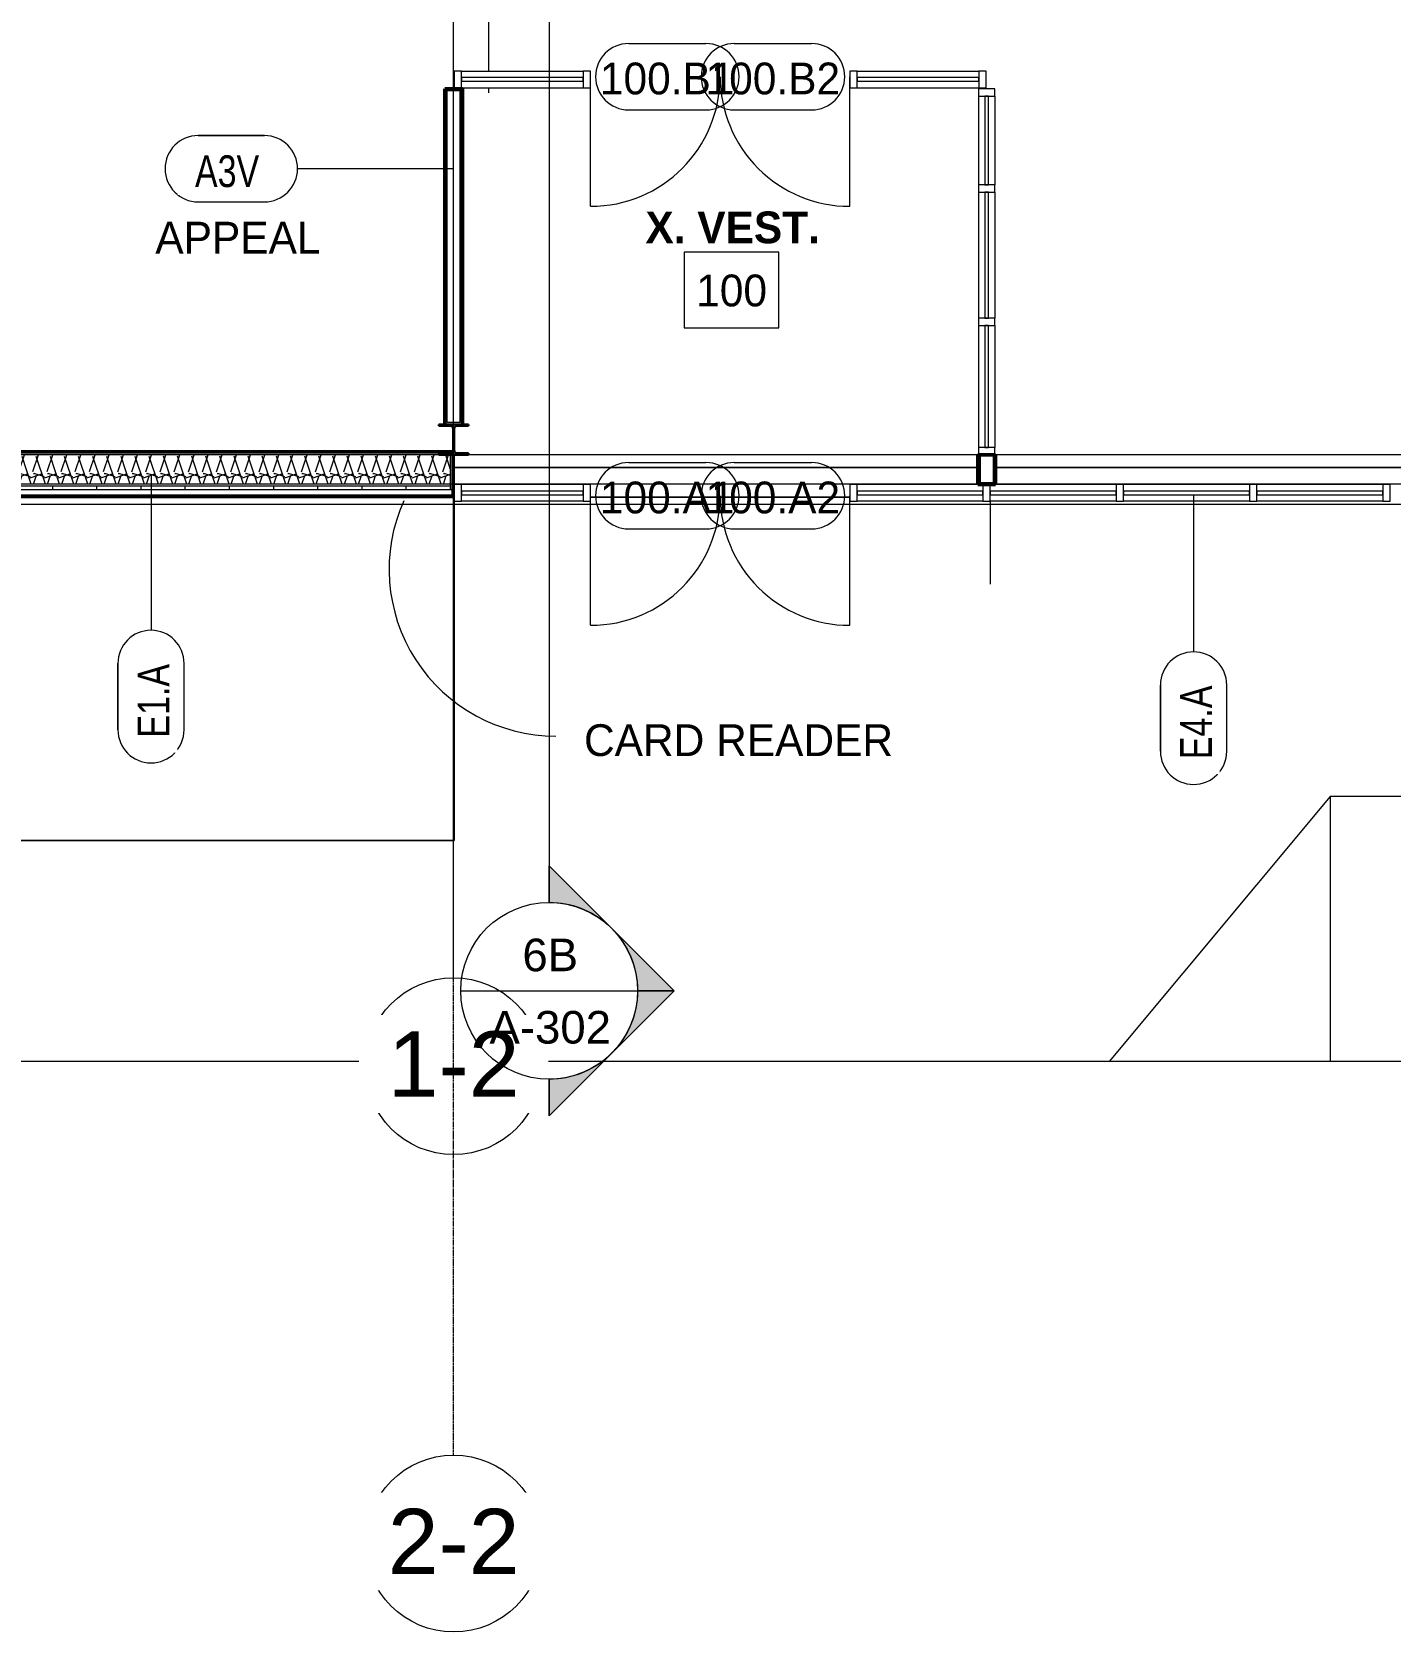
# Model space of a CAD drawing. Header units: inches. Extents: x 23906 to 26716, y -23130 to -20467.
# Drawn here: x 25866.4 to 26235.2, y -23106.9 to -22672.5 of the extents above; entities that cross this region are included whole.
import ezdxf

# ---------------------------------------------------------------- set-up
doc = ezdxf.new("R2010")
doc.units = ezdxf.units.IN
doc.header["$MEASUREMENT"] = 0
doc.linetypes.add('Grid Line 1_2_', pattern=[0.875, 0.5, -0.125, 0.125, -0.125])
for name, color, linetype, lineweight in [('A-AREA', 32, 'Continuous', 9), ('A-AREA-IDEN', 2, 'Continuous', 9), ('A-DETL', 90, 'Continuous', 9), ('A-DOOR', 31, 'Continuous', 13), ('A-DOOR-IDEN', 31, 'Continuous', 9), ('A-FLOR', 192, 'Continuous', 13), ('A-GLAZ-CURT', 52, 'Continuous', 9), ('A-GLAZ-CWMG', 51, 'Continuous', 9), ('A-WALL', 113, 'Continuous', 13), ('A-WALL-IDEN', 211, 'Continuous', 9), ('A-WALL-PATT', 111, 'Continuous', 50), ('C-TOPO', 7, 'Continuous', 9), ('Conc', 7, 'Continuous', 20), ('EOP-PR', 4, 'Continuous', 20), ('G-ANNO-SYMB', 111, 'Continuous', 9), ('G-ANNO-TEXT', 231, 'Continuous', 9), ('I-WALL', 2, 'Continuous', 13), ('L-SITE-WALL', 31, 'Continuous', 13), ('S-COLS', 52, 'Continuous', 9), ('S-GRID', 1, 'Continuous', 9), ('S-GRID-IDEN', 1, 'Continuous', 9)]:
    doc.layers.add(name, color=color, linetype=linetype, lineweight=lineweight)
doc.styles.add('Arial', font='arial.ttf', dxfattribs={"height": 17.703593})
doc.styles.add('Arial_1', font='arial.ttf', dxfattribs={"height": 8.851796})
doc.styles.add('Century Gothic', font='GOTHIC.TTF', dxfattribs={"height": 8.622671})
doc.styles.add('Century Gothic_1', font='GOTHIC.TTF', dxfattribs={"width": 0.8, "height": 8.622671})
doc.styles.add('Century Gothic_B', font='GOTHICB.TTF', dxfattribs={"height": 8.616719})
pattern_1 = [(0, (0, 0), (30.72, 7.68), [1.267, -21.773, 1.267, -21.773, -122.88]), (0, (0, 0), (30.72, 7.68), [-46.08, 1.267, -44.813, 1.267, -21.773, -53.76]), (0, (0, 0), (30.72, 7.68), [-115.2, 1.267, -14.093, 1.267, -37.133]), (120, (11.52, 3.84), (-22.0110751, 22.7643004), [1.267, -21.773, 1.267, -21.773, -122.88]), (120, (11.52, 3.84), (-22.0110751, 22.7643004), [-46.08, 1.267, -44.813, 1.267, -21.773, -53.76]), (120, (11.52, 3.84), (-22.0110751, 22.7643004), [-115.2, 1.267, -14.093, 1.267, -37.133]), (240, (15.36, 19.2), (-8.7089249, -30.4443004), [1.267, -21.773, 1.267, -21.773, -122.88]), (240, (15.36, 19.2), (-8.7089249, -30.4443004), [-46.08, 1.267, -44.813, 1.267, -21.773, -53.76]), (240, (15.36, 19.2), (-8.7089249, -30.4443004), [-115.2, 1.267, -14.093, 1.267, -37.133])]

# ---------------------------------------------------------------- blocks, each defined once
blk = doc.blocks.new('Struct_Xcel_Sports Complex_rvt-1-Enlarged First Floor Plan _East_')
at = {"layer": 'A-FLOR', "color": 10}
for p, q in [((26123.27, -22790.8), (25980.77, -22790.8)), ((26272.89, -22790.8), (26128.02, -22790.8))]:
    blk.add_line(p, q, dxfattribs=at)
at = {"layer": 'L-SITE-WALL', "color": 10}
for p, q in [((25980.77, -22790.8), (26123.27, -22790.8)), ((26128.02, -22790.8), (26272.89, -22790.8)), ((25981.02, -22798.8), (25836.02, -22798.8)), ((26088.45, -22798.8), (26018.08, -22798.8))]:
    blk.add_line(p, q, dxfattribs=at)
blk = doc.blocks.new('W-Wide Flange-Column - B2_E-V4-Enlarged First Floor Plan _East_')
at = {"layer": 'S-COLS'}
h = blk.add_hatch(dxfattribs=at)
h.set_pattern_fill('FP_6', color=256, style=0, pattern_type=2)
h.set_pattern_definition([(225, (25980.89, -22783.178), (9.503515, -9.503515), []), (225, (25980.89, -22797.578), (9.503515, -9.503515), [])])
h.paths.add_polyline_path([(-4, 4.13), (-4, 3.69), (-0.84, 3.69), (-0.35, 3.49), (-0.14, 3), (-0.14, -3), (-0.35, -3.49), (-0.84, -3.69), (-4, -3.69), (-4, -4.12), (4, -4.12), (4, -3.69), (0.84, -3.69), (0.35, -3.49), (0.14, -3), (0.14, 3), (0.35, 3.49), (0.84, 3.69), (4, 3.69), (4, 4.13)], flags=0)
at = {"layer": 'S-COLS', "lineweight": 30}
for p, q in [((4, 4.13), (-4, 4.13)), ((-4, 4.13), (-4, 3.69)), ((-4, 3.69), (-0.84, 3.69)), ((-0.14, 3), (-0.14, -3)), ((0.14, -3), (0.14, 3)), ((0.84, 3.69), (4, 3.69)), ((4, 3.69), (4, 4.13)), ((-0.84, -3.69), (-4, -3.69)), ((-4, -3.69), (-4, -4.12)), ((-4, -4.12), (4, -4.12)), ((4, -3.69), (0.84, -3.69)), ((4, -4.12), (4, -3.69))]:
    blk.add_line(p, q, dxfattribs=at)
for centre, start, end in [((-0.84, 3), 0, 90), ((0.84, 3), 90, 180), ((-0.84, -3), 270, 0), ((0.84, -3), 180, 270)]:
    blk.add_arc(centre, 0.691, start, end, dxfattribs=at)
blk = doc.blocks.new('System Panel - INSULATED LOW-E GLAZING _SEE ELEVATIONS FOR U-FACTOR_ SHGC_ _ LT_-1142345-Enlarged First Floor Plan _East_')
at = {"layer": 'A-GLAZ-CURT', "lineweight": 13}
for p, q in [((16.53125, 1.25), (-16.53125, 1.25)), ((-16.53125, 1.25), (-16.53125, 0.25)), ((-16.53125, 0.25), (16.53125, 0.25)), ((16.53125, 0.25), (16.53125, 1.25))]:
    blk.add_line(p, q, dxfattribs=at)
at = {"layer": 'A-GLAZ-CURT'}
for p, q in [((-16.53125, 0.25), (-16.53125, 1.25)), ((16.53125, 1.25), (-16.53125, 1.25)), ((-16.53125, 0.25), (16.53125, 0.25)), ((16.53125, 1.25), (16.53125, 0.25))]:
    blk.add_line(p, q, dxfattribs=at)
blk = doc.blocks.new('Door_Single_Storefront - one-1371400-Enlarged First Floor Plan _East_')
at = {"layer": 'A-DOOR'}
blk.add_line((-17.59375, -35.1875), (-17.59375, 0), dxfattribs=at)
blk.add_arc((-17.59375, 0), 35.1875, 270, 0, dxfattribs=at)
blk = doc.blocks.new('Door_Single_Storefront - one-1371401-Enlarged First Floor Plan _East_')
at = {"layer": 'A-DOOR'}
blk.add_line((-17.59375, 35.1875), (-17.59375, 0), dxfattribs=at)
blk.add_arc((-17.59375, 0), 35.1875, 360, 90, dxfattribs=at)
blk = doc.blocks.new('System Panel - INSULATED LOW-E GLAZING _SEE ELEVATIONS FOR U-FACTOR_ SHGC_ _ LT_-827454-Enlarged First Floor Plan _East_')
at = {"layer": 'A-GLAZ-CURT', "lineweight": 13}
for p, q in [((17.09375, 1.25), (-17.09375, 1.25)), ((-17.09375, 1.25), (-17.09375, 0.25)), ((-17.09375, 0.25), (17.09375, 0.25)), ((17.09375, 0.25), (17.09375, 1.25))]:
    blk.add_line(p, q, dxfattribs=at)
at = {"layer": 'A-GLAZ-CURT'}
for p, q in [((-17.09375, 0.25), (-17.09375, 1.25)), ((17.09375, 1.25), (-17.09375, 1.25)), ((-17.09375, 0.25), (17.09375, 0.25)), ((17.09375, 1.25), (17.09375, 0.25))]:
    blk.add_line(p, q, dxfattribs=at)
blk = doc.blocks.new('Rectangular Mullion - Exterior 2_ x 4_5_-1305154-Enlarged First Floor Plan _East_')
at = {"layer": 'A-GLAZ-CWMG'}
for p, q in [((26016.08, -22795.43), (25983.02, -22795.43)), ((26016.08, -22799.93), (25983.02, -22799.93))]:
    blk.add_line(p, q, dxfattribs=at)
blk = doc.blocks.new('Rectangular Mullion - Exterior 2_ x 4_5_-1305160-Enlarged First Floor Plan _East_')
at = {"layer": 'A-GLAZ-CWMG'}
for p, q in [((26123.27, -22795.43), (26090.45, -22795.43)), ((26124.64, -22799.93), (26090.45, -22799.93))]:
    blk.add_line(p, q, dxfattribs=at)
blk = doc.blocks.new('Rectangular Mullion - Exterior 2_ x 4_5_-1135280-Enlarged First Floor Plan _East_')
at = {"layer": 'A-GLAZ-CWMG'}
for p, q in [((26160.83, -22795.43), (26128.02, -22795.43)), ((26160.83, -22799.93), (26126.64, -22799.93))]:
    blk.add_line(p, q, dxfattribs=at)
blk = doc.blocks.new('Rectangular Mullion - Exterior 2_ x 4_5_-V8-Enlarged First Floor Plan _East_')
at = {"layer": 'A-GLAZ-CWMG'}
for p, q in [((26197.02, -22795.43), (26162.83, -22795.43)), ((26197.02, -22799.93), (26162.83, -22799.93))]:
    blk.add_line(p, q, dxfattribs=at)
blk = doc.blocks.new('Rectangular Mullion - Exterior 2_ x 4_5_-1142353-Enlarged First Floor Plan _East_')
at = {"layer": 'A-GLAZ-CWMG', "lineweight": 20}
for p, q in [((0, 1.5), (-2, 1.5)), ((-2, 1.5), (-2, -3)), ((0, -3), (0, 1.5)), ((-2, -3), (0, -3))]:
    blk.add_line(p, q, dxfattribs=at)
blk = doc.blocks.new('Rectangular Mullion - Exterior 2_ x 4_5_-1142343-Enlarged First Floor Plan _East_')
at = {"layer": 'A-GLAZ-CWMG', "lineweight": 20}
for p, q in [((-1, 1.5), (1, 1.5)), ((-1, -3), (-1, 1.5)), ((1, 1.5), (1, -3)), ((1, -3), (-1, -3))]:
    blk.add_line(p, q, dxfattribs=at)
blk = doc.blocks.new('System Panel - INSULATED LOW-E GLAZING _SEE ELEVATIONS FOR U-FACTOR_ SHGC_ _ LT_-1142649-Enlarged First Floor Plan _East_')
at = {"layer": 'A-GLAZ-CURT', "lineweight": 13}
for p, q in [((12.06, 1.25), (-12.06, 1.25)), ((-12.06, 1.25), (-12.06, 0.25)), ((-12.06, 0.25), (12.06, 0.25)), ((12.06, 0.25), (12.06, 1.25))]:
    blk.add_line(p, q, dxfattribs=at)
at = {"layer": 'A-GLAZ-CURT'}
for p, q in [((-12.06, 0.25), (-12.06, 1.25)), ((12.06, 1.25), (-12.06, 1.25)), ((-12.06, 0.25), (12.06, 0.25)), ((12.06, 1.25), (12.06, 0.25))]:
    blk.add_line(p, q, dxfattribs=at)
blk = doc.blocks.new('Rectangular Mullion - Exterior 2_ x 4_5_-1135311-Enlarged First Floor Plan _East_')
at = {"layer": 'A-GLAZ-CWMG'}
for p, q in [((26123.39, -22752.24), (26123.39, -22785.3)), ((26127.89, -22752.24), (26127.89, -22785.3))]:
    blk.add_line(p, q, dxfattribs=at)
blk = doc.blocks.new('Rectangular Mullion - Exterior 2_ x 4_5_-769167-Enlarged First Floor Plan _East_')
at = {"layer": 'A-GLAZ-CWMG'}
for p, q in [((26123.39, -22716.05), (26123.39, -22750.24)), ((26127.89, -22716.05), (26127.89, -22750.24))]:
    blk.add_line(p, q, dxfattribs=at)
blk = doc.blocks.new('Rectangular Mullion - Exterior 2_ x 4_5_-1142647-Enlarged First Floor Plan _East_')
at = {"layer": 'A-GLAZ-CWMG'}
for p, q in [((26123.39, -22689.93), (26123.39, -22714.05)), ((26127.89, -22689.93), (26127.89, -22714.05))]:
    blk.add_line(p, q, dxfattribs=at)
blk = doc.blocks.new('Rectangular Mullion - Exterior 2_ x 4_5_-1142586-Enlarged First Floor Plan _East_')
at = {"layer": 'A-GLAZ-CWMG', "lineweight": 20}
for p, q in [((-2, 1.5), (0, 1.5)), ((-2, -3), (-2, 1.5)), ((0, 1.5), (0, -3)), ((0, -3), (-2, -3))]:
    blk.add_line(p, q, dxfattribs=at)
blk = doc.blocks.new('Rectangular Mullion - Exterior 2_ x 4_5_-827470-Enlarged First Floor Plan _East_')
at = {"layer": 'A-GLAZ-CWMG', "lineweight": 20}
for p, q in [((-1, 1.5), (1, 1.5)), ((-1, -3), (-1, 1.5)), ((1, 1.5), (1, -3)), ((1, -3), (-1, -3))]:
    blk.add_line(p, q, dxfattribs=at)
blk = doc.blocks.new('Rectangular Mullion - Exterior 2_ x 4_5_-1305234-Enlarged First Floor Plan _East_')
at = {"layer": 'A-GLAZ-CWMG'}
for p, q in [((26090.45, -22683.18), (26123.52, -22683.18)), ((26090.45, -22687.68), (26123.52, -22687.68))]:
    blk.add_line(p, q, dxfattribs=at)
blk = doc.blocks.new('Rectangular Mullion - Exterior 2_ x 4_5_-1142587-Enlarged First Floor Plan _East_')
at = {"layer": 'A-GLAZ-CWMG', "lineweight": 20}
for p, q in [((0, 1.5), (-2, 1.5)), ((-2, 1.5), (-2, -3)), ((0, -3), (0, 1.5)), ((-2, -3), (0, -3))]:
    blk.add_line(p, q, dxfattribs=at)
blk = doc.blocks.new('Grid - Grid Head - Circle-14747-Enlarged First Floor Plan _East_')
at = {"layer": 'S-GRID-IDEN'}
blk.add_circle((0, 0), 0.25, dxfattribs=at)
blk = doc.blocks.new('Section - Section Head - Filled-1526-Enlarged First Floor Plan _East_')
at = {"layer": 'G-ANNO-SYMB'}
h = blk.add_hatch(color=256, dxfattribs=at)
edge = h.paths.add_edge_path(flags=0)
edge.add_line((-0.4268, 0.1768), (-0.25, 0.3536))
edge.add_line((-0.25, 0.3536), (-0.25, 0.25))
edge.add_arc((-0.25, 0), 0.25, 90, 135)
h = blk.add_hatch(color=256, dxfattribs=at)
edge = h.paths.add_edge_path(flags=0)
edge.add_arc((-0.25, 0), 0.25, 45, 90)
edge.add_line((-0.25, 0.25), (-0.25, 0.3536))
edge.add_line((-0.25, 0.3536), (-0.0732, 0.1768))
h = blk.add_hatch(color=256, dxfattribs=at)
edge = h.paths.add_edge_path(flags=0)
edge.add_arc((-0.25, 0), 0.2503, 137.9216, 180)
edge.add_line((-0.5003, 0), (-0.6036, 0))
edge.add_line((-0.6036, 0), (-0.4358, 0.1678))
h = blk.add_hatch(color=256, dxfattribs=at)
edge = h.paths.add_edge_path(flags=0)
edge.add_line((-0.0642, 0.1678), (0.1036, 0))
edge.add_line((0.1036, 0), (0.0003, 0))
edge.add_arc((-0.25, 0), 0.2503, 0, 42.0784)
for p, q in [((-0.25, 0.3536), (-0.6036, 0)), ((-0.25, 0.3536), (-0.4268, 0.1768)), ((-0.25, 0.3536), (0.1036, 0)), ((-0.25, 0.25), (-0.25, 0.3536)), ((-0.0732, 0.1768), (-0.25, 0.3536)), ((-0.25, 0.3536), (-0.25, 0.25)), ((-0.4358, 0.1678), (-0.6036, 0)), ((0.1036, 0), (-0.0642, 0.1678)), ((-0.6036, 0), (-0.5003, 0)), ((0.0003, 0), (0.1036, 0)), ((-0.5, 0), (-0.6036, 0)), ((0, 0), (0.1036, 0))]:
    blk.add_line(p, q, dxfattribs=at)
for radius, start, end in [(0.25, 360, 180), (0.25, 90, 135), (0.25, 45, 90), (0.2503, 137.9216, 180), (0.2503, 0, 42.0784), (0.25, 180, 360)]:
    blk.add_arc((-0.25, 0), radius, start, end, dxfattribs=at)
blk = doc.blocks.new('Door Tag - Door Tag-4658-Enlarged First Floor Plan _East_')
at = {"layer": 'A-DOOR-IDEN', "color": 153}
for p, q in [((-0.109375, 0.09375), (0.109375, 0.09375)), ((-0.109375, -0.09375), (0.109375, -0.09375))]:
    blk.add_line(p, q, dxfattribs=at)
for centre, start, end in [((-0.109375, 0), 90, 270), ((0.109375, 0), 270, 90)]:
    blk.add_arc(centre, 0.09375, start, end, dxfattribs=at)
blk = doc.blocks.new('Wall Tag - 1_4_-1369832-Enlarged First Floor Plan _East_')
at = {"layer": 'A-WALL-IDEN', "color": 153}
for p, q in [((-0.0822, 0.0968), (0.1053, 0.0968)), ((0.1053, 0.0968), (-0.0822, 0.0968)), ((-0.0822, -0.0907), (0.1053, -0.0907)), ((-0.0822, -0.0907), (0.1053, -0.0907))]:
    blk.add_line(p, q, dxfattribs=at)
for centre, start, end in [((-0.0822, 0.0031), 90, 270), ((-0.0822, 0.0031), 90, 270), ((0.1053, 0.0031), 270, 90), ((0.1053, 0.0031), 270, 90)]:
    blk.add_arc(centre, 0.0937, start, end, dxfattribs=at)

msp = doc.modelspace()

# ---------------------------------------------------------------- hatches: boundary and pattern name
at = {"layer": 'A-WALL-PATT', "lineweight": 9}
h = msp.add_hatch(dxfattribs=at)
h.set_pattern_fill('FP_8', color=256, style=0, pattern_type=2)
h.set_pattern_definition(pattern_1)
h.paths.add_polyline_path([(25982.64, -22779.05), (25983.27, -22779.05), (25983.27, -22687.93), (25982.64, -22687.93), (25982.64, -22778.43)], flags=0)
h = msp.add_hatch(dxfattribs=at)
h.set_pattern_fill('FP_9', color=256, style=0, pattern_type=2)
h.set_pattern_definition([(161.57, (0.48, 0.48), (-3.839953776, -1.544e-05), [0, -27.322, 3.034, 0]), (18.43, (-0.48, 0.48), (-3.839953776, 1.544e-05), [0, -27.322, 3.034, 0]), (108.43, (0.48, 0.48), (1.919622, -9.60052459), [9.106, -21.25]), (71.57, (-0.48, 0.48), (1.919622, 9.60052459), [9.106, -21.25])])
h.paths.add_polyline_path([(25959.5, -22795.3), (25980.02, -22795.3), (25980.02, -22787.3), (25837.02, -22787.3), (25837.02, -22795.3), (25892.1, -22795.3)], flags=0)
h = msp.add_hatch(dxfattribs=at)
h.set_pattern_fill('FP_8', color=256, style=0, pattern_type=2)
h.set_pattern_definition(pattern_1)
h.paths.add_polyline_path([(26123.89, -22795.43), (26128.02, -22795.43), (26128.02, -22787.3), (26127.39, -22787.3), (26127.39, -22794.8), (26123.89, -22794.8)], flags=0)
h = msp.add_hatch(dxfattribs=at)
h.set_pattern_fill('FP_10', color=256, style=0, pattern_type=2)
h.set_pattern_definition([(0, (0, 0), (0, 12), []), (90, (0, 0), (-12, 7e-16), [])])
h.paths.add_polyline_path([(25980.02, -22796.8), (25980.02, -22795.8), (25837.02, -22795.8), (25837.02, -22796.8), (25976.35, -22796.8)], flags=0)

# ---------------------------------------------------------------- linework, layer by layer
at = {"layer": 'A-AREA'}
for p, q in [((25990.39, -22341.81), (25990.39, -22683.18)), ((25990.39, -22687.68), (25990.39, -22689.05))]:
    msp.add_line(p, q, dxfattribs=at)
at = {"layer": 'A-AREA-IDEN', "flags": 128}
msp.add_lwpolyline([(26043.52, -22732.3), (26043.52, -22752.87), (26069.23, -22752.87), (26069.23, -22732.3)], close=True, dxfattribs=at)
at = {"layer": 'A-DETL'}
msp.add_line((26126.64, -22799.93), (26126.64, -22822.43), dxfattribs=at)
at = {"layer": 'A-WALL'}
for p, q in [((25979.14, -22778.43), (25979.14, -22688.55)), ((25982.64, -22688.55), (25979.14, -22688.55)), ((25982.64, -22778.43), (25982.64, -22688.55)), ((25979.14, -22778.43), (25982.64, -22778.43)), ((25976.89, -22787.3), (25837.02, -22787.3)), ((25980.02, -22796.8), (25980.02, -22787.3)), ((26123.89, -22787.3), (26123.89, -22794.8)), ((26127.39, -22787.3), (26127.39, -22794.8)), ((26123.89, -22794.8), (26127.39, -22794.8)), ((25980.77, -22796.8), (25836.27, -22796.8)), ((25980.77, -22798.3), (25836.27, -22798.3)), ((25980.02, -22795.3), (25837.02, -22795.3)), ((25980.02, -22795.8), (25837.02, -22795.8))]:
    msp.add_line(p, q, dxfattribs=at)
at = {"layer": 'A-WALL', "lineweight": 50}
for p, q in [((25980.59, -22786.55), (25836.27, -22786.55)), ((25980.77, -22798.62), (25980.77, -22787.3)), ((25836.27, -22798.62), (25980.77, -22798.62))]:
    msp.add_line(p, q, dxfattribs=at)
at = {"layer": 'A-WALL-IDEN', "color": 153}
for p, q in [((25980.89, -22709.66), (25938.49, -22709.66)), ((25898.7, -22792.58), (25898.7, -22834.98)), ((26181.83, -22798.43), (26181.83, -22840.82))]:
    msp.add_line(p, q, dxfattribs=at)
at = {"layer": 'C-TOPO'}
for p, q in [((26018.08, -22798.8), (26088.45, -22798.8)), ((26088.45, -22798.8), (26018.08, -22798.8)), ((25981.02, -22892.07), (25981.02, -22799.93)), ((25981.02, -22799.93), (25981.02, -22892.07)), ((24244.02, -22892.07), (25981.02, -22892.07)), ((25981.02, -22892.07), (24244.02, -22892.07)), ((26363.9, -22952.07), (24207.1, -22952.07)), ((26284.89, -22952.07), (24207.1, -22952.07))]:
    msp.add_line(p, q, dxfattribs=at)
at = {"layer": 'Conc'}
for p, q in [((25981.02, -22892.07), (25981.02, -22799.93)), ((24244.02, -22892.07), (25981.02, -22892.07)), ((26158.89, -22952.07), (24207.1, -22952.07))]:
    msp.add_line(p, q, dxfattribs=at)
at = {"layer": 'EOP-PR'}
for p, q in [((26218.89, -22880.07), (26158.89, -22952.07)), ((26284.89, -22880.07), (26218.89, -22880.07)), ((26218.89, -22880.07), (26218.89, -22952.07)), ((26278.89, -22952.07), (26158.89, -22952.07))]:
    msp.add_line(p, q, dxfattribs=at)
at = {"layer": 'G-ANNO-SYMB'}
for p, q in [((26006.82, -21003.08), (26006.82, -22908.84)), ((25982.82, -22932.84), (26030.82, -22932.84))]:
    msp.add_line(p, q, dxfattribs=at)
at = {"layer": 'G-ANNO-TEXT', "color": 145}
msp.add_arc((26008.61, -22818.43), 45.26, 155.7005, 270, dxfattribs=at)
at = {"layer": 'I-WALL', "lineweight": 50}
for p, q in [((25978.52, -22687.93), (25978.52, -22779.05)), ((25983.27, -22687.93), (25978.52, -22687.93)), ((25983.27, -22779.05), (25983.27, -22687.93)), ((26128.02, -22787.3), (26123.27, -22787.3)), ((26123.27, -22787.3), (26123.27, -22795.43)), ((26128.02, -22795.43), (26128.02, -22787.3)), ((26123.27, -22795.43), (26128.02, -22795.43))]:
    msp.add_line(p, q, dxfattribs=at)
at = {"layer": 'L-SITE-WALL'}
for p, q in [((25836.02, -22798.8), (25981.02, -22798.8)), ((26018.08, -22798.8), (26088.45, -22798.8)), ((26286.89, -22800.8), (25244.4, -22800.8))]:
    msp.add_line(p, q, dxfattribs=at)
at = {"layer": 'S-GRID', "linetype": 'Grid Line 1_2_'}
for p, q in [((25980.89, -22929.31), (25980.89, -20749.66)), ((26427.34, -22787.3), (24012.52, -22787.3)), ((26535.93, -22787.3), (24110.38, -22787.3)), ((26379.34, -22795.3), (24060.52, -22795.3)), ((26487.93, -22795.3), (24198.02, -22795.3))]:
    msp.add_line(p, q, dxfattribs=at)

# ---------------------------------------------------------------- block references
at = {"layer": 'A-DOOR'}
for p in [(26035.67, -22684.68), (26035.67, -22798.43)]:
    msp.add_blockref('Door_Single_Storefront - one-1371400-Enlarged First Floor Plan _East_', p, dxfattribs=at)
at = {"layer": 'A-DOOR', "rotation": 180}
for p in [(26070.86, -22684.68), (26070.86, -22798.43)]:
    msp.add_blockref('Door_Single_Storefront - one-1371401-Enlarged First Floor Plan _East_', p, dxfattribs=at)
at = {"layer": 'A-DOOR-IDEN', "color": 153, "xscale": 95.99999999999994, "yscale": 95.99999999999994, "zscale": 95.99999999999994}
for p in [(26038.92, -22684.68), (26067.61, -22684.68), (26038.92, -22798.43), (26067.61, -22798.43)]:
    msp.add_blockref('Door Tag - Door Tag-4658-Enlarged First Floor Plan _East_', p, dxfattribs=at)
at = {"layer": 'A-GLAZ-CURT'}
for name, p, rotation in [('System Panel - INSULATED LOW-E GLAZING _SEE ELEVATIONS FOR U-FACTOR_ SHGC_ _ LT_-1142345-Enlarged First Floor Plan _East_', (25999.55, -22684.68), 180), ('System Panel - INSULATED LOW-E GLAZING _SEE ELEVATIONS FOR U-FACTOR_ SHGC_ _ LT_-1142345-Enlarged First Floor Plan _East_', (26106.98, -22684.68), 180), ('System Panel - INSULATED LOW-E GLAZING _SEE ELEVATIONS FOR U-FACTOR_ SHGC_ _ LT_-1142649-Enlarged First Floor Plan _East_', (26126.39, -22701.99), 90), ('System Panel - INSULATED LOW-E GLAZING _SEE ELEVATIONS FOR U-FACTOR_ SHGC_ _ LT_-827454-Enlarged First Floor Plan _East_', (26126.39, -22733.15), 90), ('System Panel - INSULATED LOW-E GLAZING _SEE ELEVATIONS FOR U-FACTOR_ SHGC_ _ LT_-1142345-Enlarged First Floor Plan _East_', (26126.39, -22768.77), 90)]:
    msp.add_blockref(name, p, dxfattribs=dict(at, rotation=rotation))
for name, p in [('System Panel - INSULATED LOW-E GLAZING _SEE ELEVATIONS FOR U-FACTOR_ SHGC_ _ LT_-1142345-Enlarged First Floor Plan _East_', (25999.55, -22798.43)), ('System Panel - INSULATED LOW-E GLAZING _SEE ELEVATIONS FOR U-FACTOR_ SHGC_ _ LT_-827454-Enlarged First Floor Plan _East_', (26107.55, -22798.43)), ('System Panel - INSULATED LOW-E GLAZING _SEE ELEVATIONS FOR U-FACTOR_ SHGC_ _ LT_-827454-Enlarged First Floor Plan _East_', (26143.73, -22798.43)), ('System Panel - INSULATED LOW-E GLAZING _SEE ELEVATIONS FOR U-FACTOR_ SHGC_ _ LT_-827454-Enlarged First Floor Plan _East_', (26179.92, -22798.43)), ('System Panel - INSULATED LOW-E GLAZING _SEE ELEVATIONS FOR U-FACTOR_ SHGC_ _ LT_-827454-Enlarged First Floor Plan _East_', (26216.11, -22798.43))]:
    msp.add_blockref(name, p, dxfattribs=at)
at = {"layer": 'A-GLAZ-CWMG', "extrusion": (0, 0, -1)}
for name, p in [('Rectangular Mullion - Exterior 2_ x 4_5_-1142586-Enlarged First Floor Plan _East_', (-25981.02, -22684.68)), ('Rectangular Mullion - Exterior 2_ x 4_5_-827470-Enlarged First Floor Plan _East_', (-26017.08, -22684.68)), ('Rectangular Mullion - Exterior 2_ x 4_5_-827470-Enlarged First Floor Plan _East_', (-26089.45, -22684.68))]:
    msp.add_blockref(name, p, dxfattribs=at)
at = {"layer": 'A-GLAZ-CWMG'}
for name, p in [('Rectangular Mullion - Exterior 2_ x 4_5_-1305234-Enlarged First Floor Plan _East_', (-107.44, 0)), ('Rectangular Mullion - Exterior 2_ x 4_5_-1305234-Enlarged First Floor Plan _East_', (0, 0)), ('Rectangular Mullion - Exterior 2_ x 4_5_-1142587-Enlarged First Floor Plan _East_', (26125.52, -22684.68)), ('Rectangular Mullion - Exterior 2_ x 4_5_-1142647-Enlarged First Floor Plan _East_', (0, 0)), ('Rectangular Mullion - Exterior 2_ x 4_5_-769167-Enlarged First Floor Plan _East_', (0, 0)), ('Rectangular Mullion - Exterior 2_ x 4_5_-1135311-Enlarged First Floor Plan _East_', (0, 0)), ('Rectangular Mullion - Exterior 2_ x 4_5_-1305154-Enlarged First Floor Plan _East_', (0, 0)), ('Rectangular Mullion - Exterior 2_ x 4_5_-1305160-Enlarged First Floor Plan _East_', (0, 0)), ('Rectangular Mullion - Exterior 2_ x 4_5_-1135280-Enlarged First Floor Plan _East_', (0, 0)), ('Rectangular Mullion - Exterior 2_ x 4_5_-V8-Enlarged First Floor Plan _East_', (0, 0)), ('Rectangular Mullion - Exterior 2_ x 4_5_-V8-Enlarged First Floor Plan _East_', (36.19, 0))]:
    msp.add_blockref(name, p, dxfattribs=at)
at = {"layer": 'A-GLAZ-CWMG', "extrusion": (0, 0, -1)}
for name, p, rotation in [('Rectangular Mullion - Exterior 2_ x 4_5_-1142586-Enlarged First Floor Plan _East_', (-26126.39, -22687.93), 90), ('Rectangular Mullion - Exterior 2_ x 4_5_-827470-Enlarged First Floor Plan _East_', (-26126.39, -22715.05), 90), ('Rectangular Mullion - Exterior 2_ x 4_5_-827470-Enlarged First Floor Plan _East_', (-26126.39, -22751.24), 90), ('Rectangular Mullion - Exterior 2_ x 4_5_-1142343-Enlarged First Floor Plan _East_', (-26017.08, -22798.43), 180), ('Rectangular Mullion - Exterior 2_ x 4_5_-1142343-Enlarged First Floor Plan _East_', (-26089.45, -22798.43), 180), ('Rectangular Mullion - Exterior 2_ x 4_5_-1142343-Enlarged First Floor Plan _East_', (-26125.64, -22798.43), 180), ('Rectangular Mullion - Exterior 2_ x 4_5_-1142343-Enlarged First Floor Plan _East_', (-26161.83, -22798.43), 180), ('Rectangular Mullion - Exterior 2_ x 4_5_-1142343-Enlarged First Floor Plan _East_', (-26198.02, -22798.43), 180), ('Rectangular Mullion - Exterior 2_ x 4_5_-1142343-Enlarged First Floor Plan _East_', (-26234.2, -22798.43), 180)]:
    msp.add_blockref(name, p, dxfattribs=dict(at, rotation=rotation))
at = {"layer": 'A-GLAZ-CWMG'}
for name, p, rotation in [('Rectangular Mullion - Exterior 2_ x 4_5_-1142587-Enlarged First Floor Plan _East_', (26126.39, -22787.3), 270), ('Rectangular Mullion - Exterior 2_ x 4_5_-1142353-Enlarged First Floor Plan _East_', (25981.02, -22798.43), 180)]:
    msp.add_blockref(name, p, dxfattribs=dict(at, rotation=rotation))
at = {"layer": 'A-WALL-IDEN', "color": 153, "xscale": 95.99999999999994, "yscale": 95.99999999999994, "zscale": 95.99999999999994}
msp.add_blockref('Wall Tag - 1_4_-1369832-Enlarged First Floor Plan _East_', (25919.39, -22709.96), dxfattribs=at)
at = {"layer": 'A-WALL-IDEN', "color": 153, "xscale": 95.99999999999994, "yscale": 95.99999999999994, "zscale": 95.99999999999994, "rotation": 89.99999999999991}
for p in [(25898.99, -22854.08), (26182.13, -22859.93)]:
    msp.add_blockref('Wall Tag - 1_4_-1369832-Enlarged First Floor Plan _East_', p, dxfattribs=at)
at = {"layer": 'S-COLS', "rotation": 180}
msp.add_blockref('W-Wide Flange-Column - B2_E-V4-Enlarged First Floor Plan _East_', (25980.89, -22783.18), dxfattribs=at)
at = {"layer": 'S-GRID-IDEN', "xscale": 95.99999999999994, "yscale": 95.99999999999994, "zscale": 95.99999999999994}
for p in [(25980.89, -22953.31), (25980.89, -23082.9)]:
    msp.add_blockref('Grid - Grid Head - Circle-14747-Enlarged First Floor Plan _East_', p, dxfattribs=at)

# ---------------------------------------------------------------- texts
at = {"layer": 'A-AREA-IDEN', "attachment_point": 2}
for s, insert, char_height, width, line_spacing_factor, style in [('X. VEST.', (26056.66, -22721.28), 8.617, 52.704, 0.984796, 'Century Gothic_B'), ('100', (26056.37, -22738.4), 8.623, 23.652, 0.984117, 'Century Gothic')]:
    msp.add_mtext(s, dxfattribs=dict(at, insert=insert, char_height=char_height, width=width, line_spacing_factor=line_spacing_factor, style=style))
at = {"layer": 'A-DOOR-IDEN', "char_height": 8.623, "attachment_point": 2, "line_spacing_factor": 0.984117, "style": 'Century Gothic'}
for s, insert, width in [('100.B1', (26038.88, -22680.85), 43.524), ('100.B2', (26067.57, -22680.85), 43.524), ('100.A1', (26038.88, -22794.6), 46.008), ('100.A2', (26067.57, -22794.6), 46.008)]:
    msp.add_mtext(s, dxfattribs=dict(at, insert=insert, width=width))
at = {"layer": 'G-ANNO-SYMB', "insert": (26007.12, -22918.67), "char_height": 8.852, "width": 18.036, "attachment_point": 2, "line_spacing_factor": 0.938532, "style": 'Arial_1'}
msp.add_mtext('6B', dxfattribs=at)
at = {"layer": 'G-ANNO-TEXT', "color": 145, "line_spacing_factor": 0.984117, "style": 'Century Gothic'}
for s, insert, char_height, width, attachment_point in [('APPEAL', (25922.3, -22724.06), 8.623, 52.164, 2), ('CARD READER', (26016.29, -22860.48), 8.6227, 98.604, 1)]:
    msp.add_mtext(s, dxfattribs=dict(at, insert=insert, char_height=char_height, width=width, attachment_point=attachment_point))

# ---------------------------------------------------------------- next in the draw order: texts
at = {"layer": 'A-WALL-IDEN', "insert": (25919.36, -22706.02), "char_height": 8.623, "width": 22.464, "attachment_point": 2, "line_spacing_factor": 0.984117, "style": 'Century Gothic_1', "bg_fill": 3, "box_fill_scale": 1.25, "bg_fill_color": 0, "bg_fill_transparency": 0}
msp.add_mtext('A3V', dxfattribs=at)
at = {"layer": 'A-WALL-IDEN', "char_height": 8.623, "width": 23.76, "attachment_point": 2, "rotation": 90, "line_spacing_factor": 0.984117, "style": 'Century Gothic_1', "bg_fill": 3, "box_fill_scale": 1.25, "bg_fill_color": 0, "bg_fill_transparency": 0}
for s, insert in [('E1.A', (25895.06, -22854.11)), ('E4.A', (26178.19, -22859.96))]:
    msp.add_mtext(s, dxfattribs=dict(at, insert=insert))
at = {"layer": 'S-GRID-IDEN', "char_height": 17.704, "width": 42.552, "attachment_point": 2, "line_spacing_factor": 0.938532, "style": 'Arial', "bg_fill": 3, "box_fill_scale": 1.25, "bg_fill_color": 0, "bg_fill_transparency": 0}
for s, insert in [('1-2', (25980.89, -22943.87)), ('2-2', (25980.89, -23073.47))]:
    msp.add_mtext(s, dxfattribs=dict(at, insert=insert))

# ---------------------------------------------------------------- next in the draw order: linework, layer by layer
at = {"layer": 'S-GRID', "linetype": 'Grid Line 1_2_'}
msp.add_line((25980.89, -23058.9), (25980.89, -20902.43), dxfattribs=at)

# ---------------------------------------------------------------- next in the draw order: block references
at = {"lineweight": 5}
msp.add_blockref('Struct_Xcel_Sports Complex_rvt-1-Enlarged First Floor Plan _East_', (0, 0), dxfattribs=at)
at = {"layer": 'G-ANNO-SYMB', "extrusion": (0, 0, -1), "xscale": 95.99999999999994, "yscale": 95.99999999999994, "zscale": 95.99999999999994, "rotation": 90.00000000000053}
msp.add_blockref('Section - Section Head - Filled-1526-Enlarged First Floor Plan _East_', (-26006.82, -22908.84), dxfattribs=at)

# ---------------------------------------------------------------- next in the draw order: texts
at = {"layer": 'G-ANNO-SYMB', "insert": (26007.12, -22938.31), "char_height": 8.852, "width": 39.312, "attachment_point": 2, "line_spacing_factor": 0.938532, "style": 'Arial_1'}
msp.add_mtext('A-302', dxfattribs=at)

doc.saveas('drawing.dxf')
